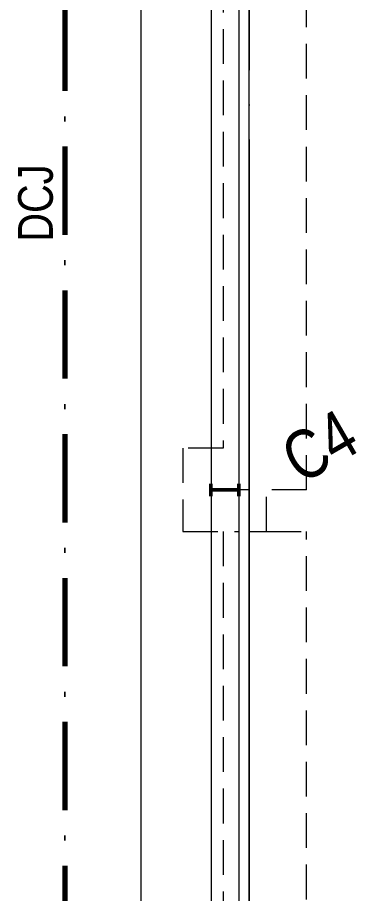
# Model space of a CAD drawing. Header units: millimetres. Extents: x 1606 to 178479, y -4237 to 231581.
# Drawn here: x 133647 to 138519, y 192129 to 204737 of the extents above; entities that cross this region are included whole.
import ezdxf

# ---------------------------------------------------------------- set-up
doc = ezdxf.new("R2010")
doc.units = ezdxf.units.MM
for name, pattern in [('_SGE_Grid Line', [13000, 12000, -500, 0, -500]), ('_SGE_Hidden', [740, 500, -240]), ('Dash Dot', [2070, 1270, -400, 0, -400])]:
    doc.linetypes.add(name, pattern=pattern)
for name, color, linetype, lineweight in [('0-1', 7, 'Continuous', 5), ('A-DETL-2', 90, 'Dash Dot', 70), ('A-DETL-GENF', 92, 'Continuous', 18), ('A-GENM-1', 9, 'Continuous', 9), ('A-WALL-1', 253, 'Continuous', 18), ('A-WALL-2', 9, 'Continuous', 9), ('A-WALL-3', 113, 'Continuous', 20), ('G-ANNO-TEXT-1', 7, 'Continuous', 25), ('S-BEAM-1', 7, '_SGE_Hidden', 18), ('S-COLS', 52, 'Continuous', 18), ('S-COLS-IDEN-1', 171, 'Continuous', 35), ('S-COLS-SYMB', 171, 'Continuous', 50), ('S-FNDN-1', 32, '_SGE_Hidden', 18), ('S-GRID-1', 1, '_SGE_Grid Line', 13)]:
    doc.layers.add(name, color=color, linetype=linetype, lineweight=lineweight)
doc.styles.add('Arial Narrow_3', font='ARIALN.TTF', dxfattribs={"height": 500})
doc.styles.add('Arial Narrow_4', font='ARIALN.TTF', dxfattribs={"height": 700})

# ---------------------------------------------------------------- blocks, each defined once
blk = doc.blocks.new('WAREHOUSE MASS - WAREHOUSE MASS-9325044-WAREHOUSE SLAB PLAN')
at = {"layer": 'A-GENM-1'}
for p in [(115508, 6886), (115508, 6898)]:
    blk.add_line(p, (115508, 59033), dxfattribs=at)
blk = doc.blocks.new('23068_Challenger Spec EF_Central_v23_rvt-1-WAREHOUSE SLAB PLAN')
at = {"layer": 'A-WALL-1'}
for p, q in [((127125, 215300), (127125, 163150)), ((127275, 163150), (127275, 215300))]:
    blk.add_line(p, q, dxfattribs=at)
at = {"layer": 'A-WALL-2'}
for p, q in [((127125, 215300), (127125, 163150)), ((127275, 163150), (127275, 215300))]:
    blk.add_line(p, q, dxfattribs=at)
at = {"layer": 'A-GENM-1'}
blk.add_blockref('WAREHOUSE MASS - WAREHOUSE MASS-9325044-WAREHOUSE SLAB PLAN', (11225, 156252), dxfattribs=at)
blk = doc.blocks.new('SGE_SCL-Column-Steel-UB - C4 - 410UB53_7-2745155-WAREHOUSE SLAB PLAN')
at = {"layer": 'S-COLS-SYMB'}
for p, q in [((89, 201.5), (-89, 201.5)), ((0, -201.5), (0, 201.5)), ((-89, -201.5), (89, -201.5))]:
    blk.add_line(p, q, dxfattribs=at)
blk = doc.blocks.new('SGE Mesh Extents - SL Symbol-2562909-WAREHOUSE SLAB PLAN')
at = {"layer": 'A-DETL-GENF'}
blk.add_line((0, -31), (0, -36538), dxfattribs=at)

msp = doc.modelspace()

# ---------------------------------------------------------------- linework, layer by layer
at = {"layer": 'A-DETL-2'}
msp.add_line((134326, 215300.1), (134326, 163150.1), dxfattribs=at)
at = {"layer": 'A-WALL-3'}
for p, q in [((136826, 215300.1), (136826, 163150.1)), ((136976, 163000.1), (136976, 215300.1)), ((136976, 197938.1), (136826, 197938.1))]:
    msp.add_line(p, q, dxfattribs=at)
at = {"layer": 'S-BEAM-1'}
for p, q in [((136601, 206051.1), (136601, 198538.1)), ((137801, 197938.1), (137801, 206051.1)), ((137801, 197938.1), (137224.5, 197938.1)), ((136601, 197338.1), (136601, 189825.1)), ((137224.5, 197338.1), (137801, 197338.1)), ((137801, 189825.1), (137801, 197338.1))]:
    msp.add_line(p, q, dxfattribs=at)
at = {"layer": 'S-FNDN-1'}
for p, q in [((136601, 198538.1), (136024.5, 198538.1)), ((136024.5, 198538.1), (136024.5, 197338.1)), ((137224.5, 197338.1), (137224.5, 197938.1)), ((136024.5, 197338.1), (136826, 197338.1)), ((136976, 197338.1), (137224.5, 197338.1))]:
    msp.add_line(p, q, dxfattribs=at)
at = {"layer": 'S-GRID-1'}
msp.add_line((136976, 228981.4), (136976, 152677.4), dxfattribs=at)

# ---------------------------------------------------------------- block references
at = {"layer": '0-1'}
msp.add_blockref('23068_Challenger Spec EF_Central_v23_rvt-1-WAREHOUSE SLAB PLAN', (9700.7, 0), dxfattribs=at)
at = {"layer": 'A-DETL-GENF', "rotation": 180}
msp.add_blockref('SGE Mesh Extents - SL Symbol-2562909-WAREHOUSE SLAB PLAN', (135426, 178612.1), dxfattribs=at)
at = {"layer": 'S-COLS', "rotation": 269.9999999999996}
msp.add_blockref('SGE_SCL-Column-Steel-UB - C4 - 410UB53_7-2745155-WAREHOUSE SLAB PLAN', (136624.5, 197938.1), dxfattribs=at)

# ---------------------------------------------------------------- texts
at = {"layer": 'G-ANNO-TEXT-1', "insert": (133654, 201510.2), "char_height": 500, "width": 1346.835, "attachment_point": 1, "rotation": 90, "style": 'Arial Narrow_3'}
msp.add_mtext('DCJ', dxfattribs=at)
at = {"layer": 'S-COLS-IDEN-1', "insert": (137369.1, 198614), "char_height": 700, "width": 1250.632, "attachment_point": 1, "rotation": 30, "style": 'Arial Narrow_4'}
msp.add_mtext('C4', dxfattribs=at)

doc.saveas('drawing.dxf')
